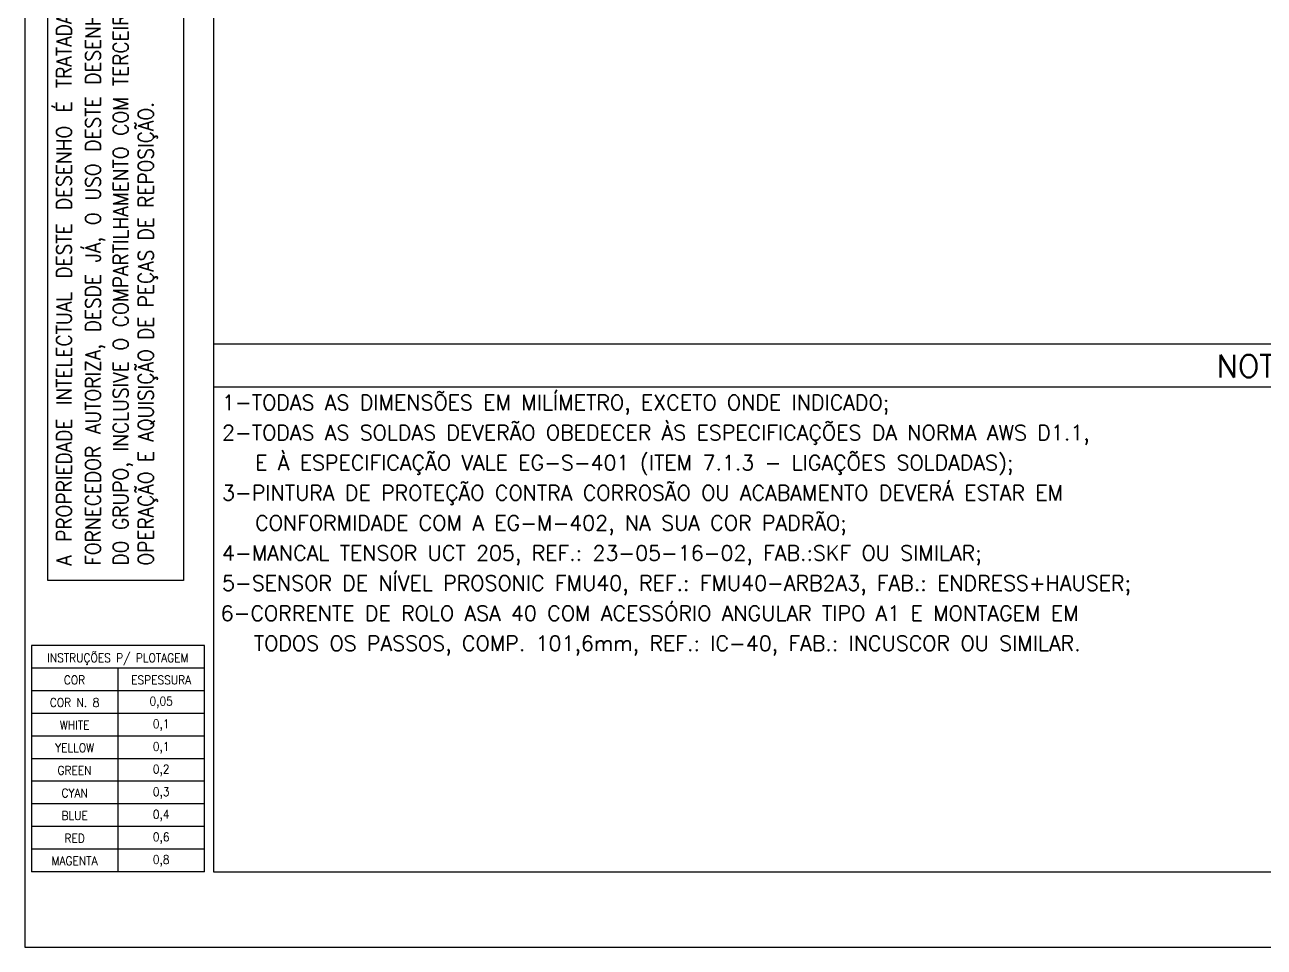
# Model space of a CAD drawing. Header units: metres. Extents: x 0 to 2102, y 0 to 1485.
# Drawn here: x 0 to 410.8, y 0 to 305.8 of the extents above; entities that cross this region are included whole.
import ezdxf
from ezdxf.enums import TextEntityAlignment as Align

# ---------------------------------------------------------------- set-up
doc = ezdxf.new("R2010")
doc.units = ezdxf.units.M
doc.header["$LTSCALE"] = 2.5
for name, color, linetype in [('FRL4', 4, 'Continuous'), ('FRL5', 5, 'Continuous'), ('FRL6', 6, 'Continuous'), ('FRL7', 7, 'Continuous'), ('FRR120', 5, 'Continuous'), ('FRR140', 5, 'Continuous'), ('FRR175', 1, 'Continuous'), ('FRR80', 3, 'Continuous'), ('SR80', 3, 'Continuous')]:
    doc.layers.add(name, color=color, linetype=linetype)
doc.styles.add('R120', font='simplex.shx', dxfattribs={"height": 3})
doc.styles.add('R140', font='simplex.shx', dxfattribs={"height": 3.5})
doc.styles.add('R80', font='simplex.shx', dxfattribs={"height": 2})
doc.styles.add('ROMANS', font='ROMANS.SHX')

# ---------------------------------------------------------------- blocks, each defined once
blk = doc.blocks.new('A1')
blk.add_lwpolyline([(3.06, 173.62), (21.06, 173.62), (21.06, 48.62), (3.06, 48.62)], close=True)
at = {"layer": 'FRL4', "linetype": 'Continuous'}
blk.add_line((25, 74.3), (471, 74.3), dxfattribs=at)
at = {"layer": 'FRL5'}
blk.add_line((25, 80), (831, 80), dxfattribs=at)
at = {"layer": 'FRL6', "linetype": 'Continuous'}
for p, q in [((25, 584), (25, 10)), ((25, 10), (831, 10))]:
    blk.add_line(p, q, dxfattribs=at)
at = {"layer": 'FRL7', "linetype": 'Continuous'}
for p, q in [((0, 594), (0, 0)), ((0, 0), (841, 0))]:
    blk.add_line(p, q, dxfattribs=at)
at = {"layer": 'FRL7'}
for p, q in [((23.82, 40), (0.87, 40)), ((23.82, 37), (0.87, 37)), ((12.34, 37), (12.34, 10)), ((23.82, 34), (0.87, 34)), ((23.82, 31), (0.87, 31)), ((23.82, 28), (0.87, 28)), ((23.82, 25), (0.87, 25)), ((23.82, 22), (0.87, 22)), ((23.82, 19), (0.87, 19)), ((23.82, 16), (0.87, 16)), ((23.82, 13), (0.87, 13)), ((23.82, 10), (0.87, 10))]:
    blk.add_line(p, q, dxfattribs=at)
for points in [[(0.87, 40), (0.87, 10)], [(23.82, 10), (23.82, 40)]]:
    blk.add_lwpolyline(points, dxfattribs=at)
at = {"layer": 'FRL7', "style": 'ROMANS', "width": 0.9}
for s, height, p in [('INSTRUÇÕES P/ PLOTAGEM', 1.1474, (12.34, 38.33)), ('COR', 1.147, (6.61, 35.45)), ('ESPESSURA', 1.147, (18.08, 35.45)), ('COR N. 8', 1.147, (6.61, 32.45)), ('0,05', 1.147, (18.08, 32.45)), ('WHITE', 1.147, (6.61, 29.45)), ('0,1', 1.147, (18.08, 29.45)), ('YELLOW', 1.147, (6.61, 26.45)), ('0,1', 1.147, (18.08, 26.45)), ('GREEN', 1.147, (6.61, 23.45)), ('0,2', 1.147, (18.08, 23.45)), ('CYAN', 1.147, (6.61, 20.45)), ('0,3', 1.147, (18.08, 20.45)), ('0,4', 1.147, (18.08, 17.45)), ('BLUE', 1.147, (6.61, 17.45)), ('RED', 1.147, (6.61, 14.45)), ('0,6', 1.147, (18.08, 14.45)), ('MAGENTA', 1.147, (6.61, 11.45)), ('0,8', 1.147, (18.08, 11.45))]:
    blk.add_text(s, height=height, dxfattribs=at).set_placement(p, align=Align.MIDDLE)
at = {"layer": 'FRR120', "style": 'R120'}
blk.add_text('NOTAS', height=3, dxfattribs=at).set_placement((158.02, 75.57))
for tag, p in [('FASE_DO_PROJETO', (659, 46.29)), ('ÁREA_E/OU_SUBÁREA', (659, 40.79)), ('TÍTULO_DO_DESENHO', (659, 35.29)), ('SUBTÍTULO_1_DO_DESENHO', (659, 29.79)), ('SUBTÍTULO_2_DO_DESENHO', (659, 24.29))]:
    blk.add_attdef(tag, p, '', height=3, dxfattribs=at)
at = {"layer": 'FRR140', "style": 'R140', "width": 0.91}
for tag, p in [('NÚMERO_DA_CONTRATADA', (687.72, 12.6)), ('NUMERO_VALE', (752.89, 12.6))]:
    blk.add_attdef(tag, p, '', height=3.5, dxfattribs=at)
for tag, p in [('REVISÃO', (823.5, 14.68)), ('ESCALA', (671, 14.35))]:
    blk.add_attdef(tag, text='', height=3.5, dxfattribs=at).set_placement(p, align=Align.MIDDLE)
at = {"layer": 'FRR175', "style": 'R120'}
for tag, p in [('CLASSIFICAÇÃO', (811.83, 67.73)), ('PROJETO', (716.31, 53.59)), ('N_PROJ_SE', (793.5, 53.59)), ('N_CONTRATO', (796.97, 47.3))]:
    blk.add_attdef(tag, text='', height=3, dxfattribs=at).set_placement(p, align=Align.MIDDLE_CENTER)
at = {"layer": 'FRR80', "insert": (4.21, 50.61), "char_height": 2, "width": 122.3537, "attachment_point": 1, "rotation": 90, "style": 'R80'}
blk.add_mtext('\\pxqj;{\\W0.9;A PROPRIEDADE INTELECTUAL DESTE DESENHO É TRATADA NO CONTRATO, SENDO QUE O FORNECEDOR AUTORIZA, DESDE JÁ, O USO DESTE DESENHO PELA \\H1.25x;\\C4;VALE\\H0.8x;\\C256; E/OU EMPRESAS DO GRUPO, INCLUSIVE O COMPARTILHAMENTO COM TERCEIROS PARA FINS DE MANUTENÇÃO, OPERAÇÃO E AQUISIÇÃO DE PEÇAS DE REPOSIÇÃO.}', dxfattribs=at)
at = {"layer": 'FRR80', "style": 'R80'}
for tag, p in [('8A_REV', (476, 77.07)), ('EMIS.', (486, 77.07)), ('PROJ.', (585, 77.07)), ('DES.', (597, 77.07)), ('VER.', (609, 77.07)), ('APR.', (621, 77.07)), ('AUT.', (633.01, 77.07)), ('7A_REV', (476, 71.37)), ('EMIS.', (486, 71.37)), ('PROJ.', (585, 71.37)), ('DES.', (597, 71.37)), ('VER.', (609, 71.37)), ('APR.', (621, 71.37)), ('AUT.', (633.01, 71.37)), ('6A_REV', (476, 65.67)), ('EMIS.', (486, 65.67)), ('PROJ.', (585, 65.67)), ('DES.', (597, 65.67)), ('VER.', (609, 65.67)), ('APR.', (621, 65.67)), ('AUT.', (633.01, 65.67)), ('5A_REV', (476, 59.97)), ('EMIS.', (486, 59.97)), ('PROJ.', (585, 59.97)), ('DES.', (597, 59.97)), ('VER.', (609, 59.97)), ('APR.', (621, 59.97)), ('AUT.', (633.01, 59.97)), ('4A_REV', (476, 54.27)), ('EMIS.', (486, 54.27)), ('PROJ.', (585, 54.27)), ('DES.', (597, 54.27)), ('VER.', (609, 54.27)), ('APR.', (621, 54.27)), ('AUT.', (633.01, 54.27)), ('3A_REV', (476, 48.57)), ('EMIS.', (486, 48.57)), ('PROJ.', (585, 48.57)), ('DES.', (597, 48.57)), ('VER.', (609, 48.57)), ('APR.', (621, 48.57)), ('AUT.', (633.01, 48.57)), ('2A_REV', (476, 42.87)), ('EMIS.', (486, 42.87)), ('PROJ.', (585, 42.87)), ('DES.', (597, 42.87)), ('VER.', (609, 42.87)), ('APR.', (621, 42.87)), ('AUT.', (633.01, 42.87)), ('1a_REV', (476, 37.17)), ('EMIS.', (486, 37.17)), ('PROJ.', (585, 37.17)), ('DES.', (597, 37.17)), ('VER.', (609, 37.17)), ('APR.', (621, 37.17)), ('AUT.', (633.01, 37.17))]:
    blk.add_attdef(tag, text='', height=2, dxfattribs=at).set_placement(p, align=Align.MIDDLE)
for p in [(492.61, 76.08), (492.61, 70.38), (492.61, 64.68), (492.61, 58.98), (492.61, 53.28), (492.61, 47.58), (492.61, 41.88), (492.61, 36.18)]:
    blk.add_attdef('DESCRIÇÃO_DA_REVISÃO', p, '', height=2, dxfattribs=at)
at = {"layer": 'FRR80', "style": 'R80', "width": 0.85}
for p in [(648, 77.07), (648, 71.37), (648, 65.67), (648, 59.97), (648, 54.27), (648, 48.57), (648, 42.87), (648, 37.17)]:
    blk.add_attdef('DATA', text='', height=2, dxfattribs=at).set_placement(p, align=Align.MIDDLE)

msp = doc.modelspace()

# ---------------------------------------------------------------- block references
at = {"xscale": 2.499999999999972, "yscale": 2.499999999999972, "zscale": 2.499999999999972}
msp.add_blockref('A1', (0, 0), dxfattribs=at)

# ---------------------------------------------------------------- texts
at = {"layer": 'SR80', "style": 'R80'}
for s, p in [('1-TODAS AS DIMENSÕES EM MILÍMETRO, EXCETO ONDE INDICADO;', (65.382, 178.093)), ('2-TODAS AS SOLDAS DEVERÃO OBEDECER ÀS ESPECIFICAÇÕES DA NORMA AWS D1.1,', (65.382, 168.113)), ('E À ESPECIFICAÇÃO VALE EG-S-401 (ITEM 7.1.3 - LIGAÇÕES SOLDADAS);', (76.353, 158.133)), ('3-PINTURA DE PROTEÇÃO CONTRA CORROSÃO OU ACABAMENTO DEVERÁ ESTAR EM', (65.382, 148.152)), ('CONFORMIDADE COM A EG-M-402, NA SUA COR PADRÃO;', (76.353, 138.172)), ('4-MANCAL TENSOR UCT 205, REF.: 23-05-16-02, FAB.:SKF OU SIMILAR;', (65.382, 128.192)), ('5-SENSOR DE NÍVEL PROSONIC FMU40, REF.: FMU40-ARB2A3, FAB.: ENDRESS+HAUSER;', (65.382, 118.212)), ('6-CORRENTE DE ROLO ASA 40 COM ACESSÓRIO ANGULAR TIPO A1 E MONTAGEM EM', (64.945, 108.231)), ('TODOS OS PASSOS, COMP. 101,6mm, REF.: IC-40, FAB.: INCUSCOR OU SIMILAR.', (75.916, 98.251))]:
    msp.add_text(s, height=5, dxfattribs=at).set_placement(p)

doc.saveas('drawing.dxf')
